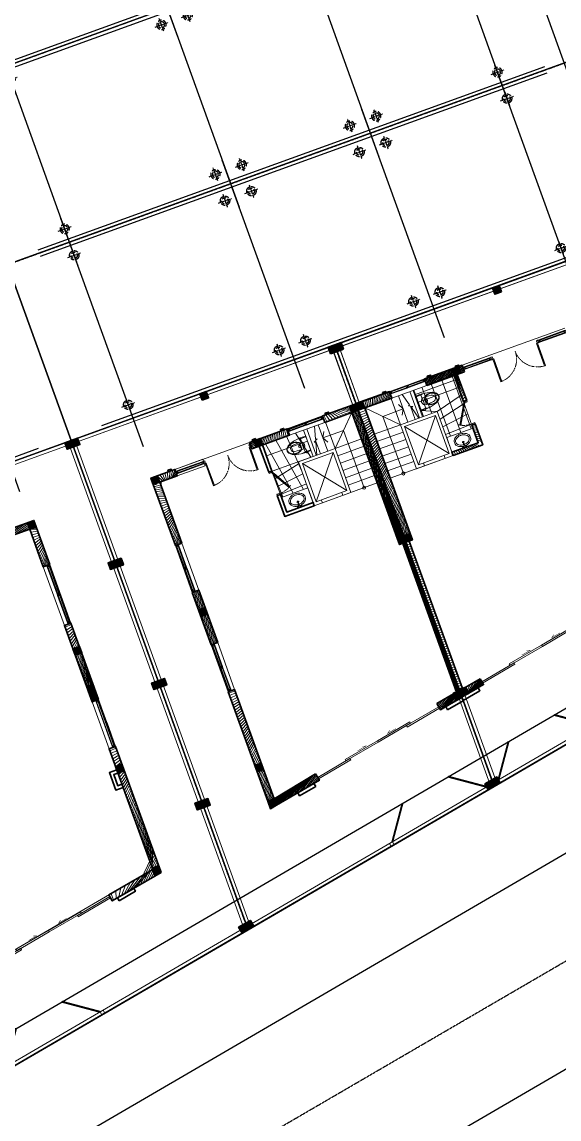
# Model space of a CAD drawing. Header units: millimetres. Extents: x 403824132 to 733479728, y 1974822364 to 2151530530.
# Drawn here: x 568543637 to 568560945, y 2063035136 to 2063070451 of the extents above; entities that cross this region are included whole.
import ezdxf

# ---------------------------------------------------------------- set-up
doc = ezdxf.new("R2010")
doc.units = ezdxf.units.MM
for name, pattern in [('ACAD_ISO10W100', [18.5, 12, -3, 0.5, -3]), ('CENTER', [3, 1.5, -0.5, 0.5, -0.5]), ('CENTER2', [1.125, 0.75, -0.125, 0.125, -0.125]), ('HIDDEN', [0.75, 0.5, -0.25]), ('HIDDEN2', [0.1875, 0.125, -0.0625]), ('Xref Grid (A1)$0$CENTER2', [1.125, 0.75, -0.125, 0.125, -0.125])]:
    doc.linetypes.add(name, pattern=pattern)
for name, color, linetype, lineweight in [('A-COT VACH', 2, 'Continuous', 35), ('A-CUA', 25, 'Continuous', 5), ('A-HATCH', 251, 'Continuous', 5), ('A-KINH', 152, 'Continuous', 13), ('A-KY HIEU', 34, 'Continuous', 20), ('A-NET MANH', 8, 'Continuous', 9), ('A-NET THAY', 125, 'Continuous', 18), ('A-NOI THAT', 44, 'Continuous', 9), ('A-TUONG', 255, 'Continuous', 35), ('boDnv', 54, 'Continuous', 25), ('i_Cua', 252, 'Continuous', 13)]:
    doc.layers.add(name, color=color, linetype=linetype, lineweight=lineweight)
for name, color, linetype in [('CDC.01.AXIS', 160, 'CENTER2'), ('ChiaLo', 128, 'CENTER'), ('datOlienke', 42, 'Continuous'), ('LogDg', 7, 'Continuous'), ('LoLK', 6, 'Continuous'), ('QUYEN', 7, 'Continuous'), ('TimDg', 222, 'Continuous'), ('ViaHeS', 32, 'Continuous'), ('Xref Grid (A1)$0$01.AXIS', 160, 'Xref Grid (A1)$0$CENTER2')]:
    doc.layers.add(name, color=color, linetype=linetype)
doc.styles.add('rms', font='romans.shx', dxfattribs={"width": 0.7, "bigfont": 'vns.shx'})
doc.linetypes.add('ADL', pattern='A,0.125,-0.15,["++",rms,S=0.5,R=0,X=0,Y=-0.2245],-1.35,1.125', length=2.75)
pattern_1 = [(45.000061, (-272.24586, 729.718506), (-0.039774799, 0.039774714), [])]
pattern_2 = [(45.000061, (-261.709484, 750.471243), (-0.039774799, 0.039774714), [])]
pattern_3 = [(45.0000611, (-9276.452184, -2120.597196), (-0.03977479885, 0.03977471403), [])]

# ---------------------------------------------------------------- blocks, each defined once
blk = doc.blocks.new('cot 220')
at = {"layer": 'A-COT VACH'}
h = blk.add_hatch(color=256, dxfattribs=at)
h.dxf.hatch_style = 1
h.paths.add_polyline_path([(110, 110), (-110, 110), (-110, -110), (110, -110)])
blk.add_lwpolyline([(-110, -110), (110, -110), (110, 110), (-110, 110)], close=True, dxfattribs=at)
blk = doc.blocks.new('C I2')
at = {"layer": 'A-NET THAY'}
for points in [[(0, 3049), (0, 0), (9000, 1637), (9000, 18332), (0, 18332), (0, 16332)], [(110, 3049), (110, 132), (8890, 1728), (8890, 18222), (110, 18222), (110, 16332)]]:
    blk.add_lwpolyline(points, dxfattribs=at)
blk.add_lwpolyline([(3768, 685), (3660, 666), (3640, 774), (3749, 793)], close=True, dxfattribs=at)
at = {"layer": 'QUYEN'}
for points in [[(3640, 774, 62.5, 62.5, 0), (2587, 1503, 0, 0, 0.192739), (2410, 550, 0, 0, 1.782882)], [(197, 148, 62.5, 62.5, 0), (926, 1201, 0, 0, -0.192739), (1427, 371, 0, 0, -1.782882)]]:
    blk.add_lwpolyline(points, format="xyseb", dxfattribs=at)
at = {"layer": 'A-COT VACH', "xscale": -1}
for p in [(110, 18222), (4500, 18222), (8890, 18222), (8890, 14122), (8890, 10022), (8890, 5922)]:
    blk.add_blockref('cot 220', p, dxfattribs=at)
at = {"layer": 'A-COT VACH', "xscale": -1, "rotation": 10.30641947380582}
for p in [(8872, 1725), (89, 128)]:
    blk.add_blockref('cot 220', p, dxfattribs=at)
blk = doc.blocks.new('C I4')
at = {"layer": 'A-NET THAY'}
for points in [[(0, 3049), (0, 0), (6081, 1106), (11000, 7000), (11000, 15058), (0, 15058), (0, 13058)], [(110, 3049), (110, 132), (6022, 1207), (10890, 7040), (10890, 14948), (110, 14948), (110, 13058)]]:
    blk.add_lwpolyline(points, dxfattribs=at)
blk.add_lwpolyline([(3768, 685), (3660, 666), (3640, 774), (3749, 793)], close=True, dxfattribs=at)
at = {"layer": 'QUYEN'}
for points in [[(3640, 774, 62.5, 62.5, 0), (2587, 1503, 0, 0, 0.192739), (2410, 550, 0, 0, 1.782882)], [(197, 148, 62.5, 62.5, 0), (926, 1201, 0, 0, -0.192739), (1427, 371, 0, 0, -1.782882)]]:
    blk.add_lwpolyline(points, format="xyseb", dxfattribs=at)
at = {"layer": 'A-COT VACH', "xscale": -1}
for p in [(110, 14948), (5500, 14948), (10890, 14948), (10890, 10948), (10890, 7110)]:
    blk.add_blockref('cot 220', p, dxfattribs=at)
for p, rotation in [((8456, 4124), 320.1532097342908), ((5953, 1194), 10.30641947380582), ((89, 128), 10.30641947380582)]:
    blk.add_blockref('cot 220', p, dxfattribs=dict(at, rotation=rotation))
blk = doc.blocks.new('CUM CONG A10.9.9.1.8')
at = {"layer": 'A-NET THAY'}
for points in [[(29, -2.453), (29, 0), (20, 0), (20, -16.695), (29, -15.058), (29, -12.009)], [(28.89, -2.453), (28.89, -0.11), (20.11, -0.11), (20.11, -16.563), (28.89, -14.967), (28.9, -12.027)]]:
    blk.add_lwpolyline(points, dxfattribs=at)
at = {"layer": 'QUYEN'}
for points in [[(28.764, -14.989, 0.0625, 0.0625, 0), (27.71, -14.26, 0, 0, 0.192739), (27.534, -15.213, 0, 0, 1.782882)], [(25.32, -15.616, 0.0625, 0.0625, 0), (26.05, -14.562, 0, 0, -0.192739), (26.55, -15.392, 0, 0, -1.782882)]]:
    blk.add_lwpolyline(points, format="xyseb", dxfattribs=at)
at = {"layer": 'A-COT VACH', "xscale": 0.001, "yscale": 0.001, "zscale": 0.001}
for p in [(20.11, -0.11), (24.5, -0.11), (28.89, -0.11), (20.11, -4.21), (20.11, -8.31), (20.11, -12.41)]:
    blk.add_blockref('cot 220', p, dxfattribs=at)
at = {"layer": 'A-COT VACH', "xscale": 0.001, "yscale": 0.001, "zscale": 0.001, "rotation": 10.30641946549278}
for p in [(28.872, -14.97), (20.089, -16.567)]:
    blk.add_blockref('cot 220', p, dxfattribs=at)
at = {"layer": 'A-NET THAY', "xscale": 0.001, "yscale": 0.001, "zscale": 0.001}
for name, p in [('C I2', (11, -18.332)), ('C I4', (29, -15.058))]:
    blk.add_blockref(name, p, dxfattribs=at)
blk = doc.blocks.new('MB CONG KHU A')
at = {"layer": 'LoLK', "rotation": 19.88421774950428}
blk.add_blockref('CUM CONG A10.9.9.1.8', (-49.402, 1.343), dxfattribs=at)
blk = doc.blocks.new('A$C758D662A')
at = {"linetype": 'HIDDEN', "ltscale": 500}
for radius in [300, 200]:
    blk.add_circle((0, 0), radius, dxfattribs=at)
at = {"layer": 'CDC.01.AXIS', "ltscale": 200}
for p, q in [((437, 0), (-437, 0)), ((0, 437), (0, -437))]:
    blk.add_line(p, q, dxfattribs=at)
blk = doc.blocks.new('pile Plan')
at = {"xscale": 0.5, "yscale": 0.5, "zscale": 0.5}
for p in [(340, 14779), (5440.000004, 14779), (340, 9630), (5440.000004, 9630), (340, 8730), (5440.000004, 8730), (340, 5040), (5440.000004, 5040), (340, 4140), (5440.000004, 4140), (340, -1), (5440.000004, -1)]:
    blk.add_blockref('A$C758D662A', p, dxfattribs=at)
blk = doc.blocks.new('MBT1 A1')
at = {"layer": 'Xref Grid (A1)$0$01.AXIS', "ltscale": 500}
for p, q in [((0.11, -1.086), (0.11, -18.381)), ((5.89, -1.086), (5.89, -18.381)), ((-0.988, -2.11), (6.803, -2.11)), ((-0.988, -7.62), (6.803, -7.62)), ((-0.988, -12.39), (6.803, -12.39)), ((-1.095, -16.89), (6.696, -16.89))]:
    blk.add_line(p, q, dxfattribs=at)
at = {"xscale": 0.001, "yscale": 0.001, "zscale": 0.001}
blk.add_blockref('pile Plan', (0.11, -16.89), dxfattribs=at)
blk = doc.blocks.new('TMGT')
at = {"layer": 'A-NET MANH'}
for p, q in [((525, 100), (-525, 1400)), ((525, 1400), (-525, 100)), ((-350, 100), (-350, 0)), ((350, 100), (350, 0))]:
    blk.add_line(p, q, dxfattribs=at)
for points in [[(-625, 0), (625, 0), (625, 1500), (-625, 1500)], [(-525, 100), (525, 100), (525, 1400), (-525, 1400)]]:
    blk.add_lwpolyline(points, close=True, dxfattribs=at)
blk = doc.blocks.new('A$C78CE4EF6')
at = {"linetype": 'Continuous'}
for points in [[(40, 215, 0.136399), (60, 141, 0.10697), (119, 79, 0.081394), (196, 43, 0.069468), (290, 30, 0.069468), (384, 43, 0.081394), (461, 79, 0.10697), (520, 141, 0.136399), (540, 215, 0.136399), (520, 289, 0.10697), (461, 351, 0.081394), (384, 387, 0.069468), (290, 400, 0.069468), (196, 387, 0.081394), (119, 351, 0.10697), (60, 289, 0.136399)], [(83, 215, 0.136399), (97, 164, 0.10697), (144, 114, 0.081394), (208, 84, 0.069468), (290, 73, 0.069468), (372, 84, 0.081394), (436, 114, 0.10697), (483, 164, 0.136399), (497, 215, 0.136399), (483, 266, 0.10697), (436, 316, 0.081394), (372, 346, 0.069468), (290, 357, 0.069468), (208, 346, 0.081394), (144, 316, 0.10697), (97, 266, 0.136399)]]:
    blk.add_lwpolyline(points, format="xyb", close=True, dxfattribs=at)
for points in [[(273, 408), (220, 408), (220, 428), (220, 448), (290, 448), (360, 448), (360, 428), (360, 408), (308, 408)], [(323, 438), (258, 438)], [(260, 428), (271, 428)], [(320, 428), (310, 428)], [(255, 282), (290, 282), (326, 282)], [(290, 251), (290, 308)]]:
    blk.add_lwpolyline(points, dxfattribs=at)
blk.add_lwpolyline([(258, 418), (267, 418, -0.385832), (272, 413), (279, 326, 0.270314), (302, 326), (309, 413, -0.385832), (314, 418), (323, 418)], format="xyb", dxfattribs=at)
for centre, radius in [((240, 428), 20), ((340, 428), 20), ((290, 282), 21.6), ((290, 282), 17.2)]:
    blk.add_circle(centre, radius, dxfattribs=at)
blk = doc.blocks.new('xi')
for p, q in [((31751, -119432), (31751, -119586)), ((31977, -119418), (31763, -119418)), ((31900, -119663), (31900, -119691)), ((31902, -119661), (31912, -119661)), ((31914, -119663), (31914, -119691)), ((31977, -119418), (32191, -119418)), ((32040, -119663), (32040, -119691)), ((32052, -119661), (32042, -119661)), ((32054, -119663), (32054, -119691)), ((32202, -119432), (32202, -119586)), ((32234, -119513), (32202, -119517)), ((32215, -119526), (32202, -119526)), ((32215, -119563), (32202, -119563)), ((32234, -119573), (32202, -119569)), ((32215, -119516), (32215, -119571)), ((32256, -119534), (32256, -119553)), ((31855, -119684), (31870, -119914)), ((31858, -119700), (31867, -119700)), ((31879, -119691), (32075, -119691)), ((31914, -119678), (31927, -119678)), ((31929, -119680), (31929, -119691)), ((32025, -119680), (32025, -119691)), ((32040, -119678), (32027, -119678)), ((32098, -119684), (32083, -119914)), ((32096, -119700), (32087, -119700))]:
    blk.add_line(p, q)
blk.add_circle((31977, -119703), 42.5)
for points in [[(31732, -119673), (31727, -119629), (31725, -119585), (31726, -119541)], [(31726, -119541), (31726, -119510), (31728, -119478), (31732, -119447)], [(31732, -119447), (31733, -119431), (31746, -119418), (31763, -119418)], [(31735, -119709), (31735, -119679), (31738, -119650), (31744, -119622)], [(31744, -119622), (31747, -119614), (31752, -119607), (31758, -119601)], [(31751, -119432), (31751, -119424), (31758, -119418), (31766, -119418)], [(31758, -119601), (31754, -119597), (31751, -119592), (31751, -119586)], [(31977, -119611), (31904, -119610), (31831, -119607), (31758, -119601)], [(31900, -119663), (31900, -119662), (31901, -119661), (31902, -119661)], [(31912, -119661), (31913, -119661), (31914, -119662), (31914, -119663)], [(32195, -119601), (32122, -119607), (32050, -119610), (31977, -119611)], [(32040, -119663), (32040, -119662), (32041, -119661), (32042, -119661)], [(32052, -119661), (32053, -119661), (32054, -119662), (32054, -119663)], [(32187, -119418), (32195, -119418), (32202, -119424), (32202, -119432)], [(32191, -119418), (32207, -119418), (32220, -119431), (32221, -119447)], [(32202, -119586), (32202, -119592), (32199, -119597), (32195, -119601)], [(32195, -119601), (32201, -119607), (32206, -119614), (32209, -119622)], [(32209, -119622), (32215, -119650), (32218, -119679), (32218, -119709)], [(32221, -119447), (32224, -119469), (32226, -119492), (32226, -119514)], [(32228, -119573), (32227, -119606), (32225, -119639), (32221, -119673)], [(31790, -119971), (31759, -119874), (31740, -119774), (31732, -119673)], [(31797, -119926), (31789, -119886), (31790, -119845), (31801, -119805)], [(31803, -120001), (31798, -119992), (31793, -119981), (31790, -119971)], [(31899, -120097), (31831, -120035), (31796, -119943), (31805, -119851)], [(31882, -120098), (31839, -120049), (31809, -119990), (31797, -119926)], [(31801, -119805), (31810, -119769), (31827, -119734), (31850, -119704)], [(31868, -120091), (31842, -120065), (31820, -120035), (31803, -120001)], [(31805, -119851), (31807, -119829), (31812, -119808), (31820, -119788)], [(31820, -119788), (31832, -119754), (31849, -119723), (31871, -119695)], [(31850, -119704), (31852, -119701), (31854, -119700), (31858, -119700)], [(31977, -120018), (31919, -120018), (31872, -119972), (31870, -119914)], [(31871, -119695), (31873, -119692), (31875, -119691), (31879, -119691)], [(31927, -119678), (31928, -119678), (31929, -119679), (31929, -119680)], [(32083, -119914), (32082, -119972), (32034, -120018), (31977, -120018)], [(32025, -119680), (32025, -119679), (32026, -119678), (32027, -119678)], [(32148, -119851), (32158, -119943), (32123, -120035), (32054, -120097)], [(32157, -119926), (32144, -119990), (32115, -120049), (32071, -120098)], [(32075, -119691), (32078, -119691), (32081, -119692), (32083, -119695)], [(32083, -119695), (32104, -119723), (32122, -119754), (32134, -119788)], [(32151, -120001), (32134, -120035), (32112, -120065), (32085, -120091)], [(32096, -119700), (32099, -119700), (32102, -119701), (32104, -119704)], [(32104, -119704), (32127, -119734), (32143, -119769), (32152, -119805)], [(32134, -119788), (32141, -119808), (32146, -119829), (32148, -119851)], [(32163, -119971), (32160, -119981), (32156, -119992), (32151, -120001)], [(32152, -119805), (32163, -119845), (32165, -119886), (32157, -119926)], [(32221, -119673), (32214, -119774), (32194, -119874), (32163, -119971)], [(31977, -120138), (31936, -120138), (31896, -120121), (31868, -120091)], [(32054, -120097), (32010, -120138), (31943, -120138), (31899, -120097)], [(32085, -120091), (32057, -120121), (32018, -120138), (31977, -120138)]]:
    blk.add_open_spline(points, degree=3)
for points in [[(31855, -119684), (31847, -119617), (31896, -119556), (31963, -119549), (31968, -119548), (31972, -119548), (31977, -119548)], [(31977, -119548), (32044, -119548), (32099, -119603), (32099, -119670), (32099, -119675), (32099, -119679), (32098, -119684)], [(32234, -119513), (32245, -119512), (32256, -119521), (32256, -119533), (32256, -119534), (32256, -119534), (32256, -119534)], [(32256, -119553), (32256, -119564), (32246, -119574), (32234, -119574), (32234, -119574), (32234, -119574), (32234, -119573)], [(32071, -120098), (32024, -120150), (31944, -120154), (31892, -120107), (31888, -120104), (31885, -120101), (31882, -120098)]]:
    blk.add_open_spline(points, degree=3, knots=[0, 0, 0, 0, 1, 1, 1, 2, 2, 2, 2])
blk = doc.blocks.new('*U116')
blk.add_line((-147, -33), (-811, -416))
for points in [[(-1067, 147), (-1007, 147), (-1007, 40), (-1017, 40), (-1017, 0), (-1067, 0)], [(-50, 0), (-887, -483), (-907, -449), (-70, 35)], [(0, 147), (-60, 147), (-60, 40), (-50, 40), (-50, 0), (0, 0)], [(-137, -50), (-157, -15), (-821, -399), (-801, -433)]]:
    blk.add_lwpolyline(points, close=True)
at = {"linetype": 'HIDDEN'}
blk.add_arc((-50, 0), 967, 180, 215.0495, dxfattribs=at)
blk = doc.blocks.new('cua 4500')
at = {"layer": 'A-CUA'}
for points in [[(0, 0), (1200, 0), (1200, 50), (0, 50)], [(1050, 50), (2250, 50), (2250, 100), (1050, 100)], [(3450, 50), (2250, 50), (2250, 100), (3450, 100)], [(4500, 0), (3300, 0), (3300, 50), (4500, 50)]]:
    blk.add_lwpolyline(points, close=True, dxfattribs=at)
at = {"layer": 'A-CUA', "const_width": 15}
for points in [[(1543, 141), (1843, 141), (1743, 191)], [(2957, 141), (2657, 141), (2757, 191)]]:
    blk.add_lwpolyline(points, dxfattribs=at)
blk = doc.blocks.new('*U106')
at = {"layer": 'A-CUA', "color": 32}
for points in [[(60, -40), (45, -40), (45, -18), (0, -18), (0, -40), (0, -40), (0, -82), (0, -82), (0, -103), (45, -103), (45, -82), (60, -82)], [(30, -82), (60, -82), (60, -40), (30, -40)], [(890, -40), (905, -40), (905, -18), (950, -18), (950, -40), (950, -40), (950, -82), (950, -82), (950, -103), (905, -103), (905, -82), (890, -82)], [(920, -82), (890, -82), (890, -40), (920, -40)]]:
    blk.add_lwpolyline(points, close=True, dxfattribs=at)
at = {"layer": 'A-CUA', "color": 37, "lineweight": -2}
for points in [[(45, -18), (905, -18), (905, -40), (45, -40)], [(45, -82), (905, -82), (905, -103), (45, -103)]]:
    blk.add_lwpolyline(points, close=True, dxfattribs=at)
blk = doc.blocks.new('*U113')
for p, q in [((90, -100), (50, -100)), ((70, -100), (70, -917)), ((2043, -100), (2083, -100)), ((2063, -100), (2063, -917)), ((90, -917), (50, -917)), ((2043, -917), (2083, -917))]:
    blk.add_line(p, q)
for points in [[(0, 113), (60, 113), (60, 40), (50, 40), (50, 0), (0, 0)], [(50, 0), (90, 0), (90, -1017), (50, -1017)], [(2083, 0), (2043, 0), (2043, -1017), (2083, -1017)], [(2133, 113), (2073, 113), (2073, 40), (2083, 40), (2083, 0), (2133, 0)]]:
    blk.add_lwpolyline(points, close=True)
at = {"linetype": 'HIDDEN2'}
for centre, start, end in [((50, 0), 270, 0), ((2083, 0), 180, 270)]:
    blk.add_arc(centre, 1017, start, end, dxfattribs=at)
blk = doc.blocks.new('*U110')
at = {"layer": 'A-CUA', "color": 32}
for points in [[(60, -40), (45, -40), (45, -18), (0, -18), (0, -40), (0, -40), (0, -82), (0, -82), (0, -103), (45, -103), (45, -82), (60, -82)], [(30, -82), (60, -82), (60, -40), (30, -40)], [(992, -82), (962, -82), (962, -40), (992, -40)], [(1022, -82), (1007, -82), (1007, -40), (1022, -40), (1022, -18), (977, -18), (977, -40), (992, -40), (992, -82), (977, -82), (977, -103), (1022, -103)], [(1007, -82), (1037, -82), (1037, -40), (1007, -40)], [(1940, -40), (1955, -40), (1955, -18), (2000, -18), (2000, -40), (2000, -40), (2000, -82), (2000, -82), (2000, -103), (1955, -103), (1955, -82), (1940, -82)], [(1970, -82), (1940, -82), (1940, -40), (1970, -40)]]:
    blk.add_lwpolyline(points, close=True, dxfattribs=at)
at = {"layer": 'A-CUA', "color": 37, "lineweight": -2}
for points in [[(45, -18), (977, -18), (977, -40), (45, -40)], [(45, -82), (977, -82), (977, -103), (45, -103)], [(1955, -18), (1022, -18), (1022, -40), (1955, -40)], [(1955, -82), (1022, -82), (1022, -103), (1955, -103)]]:
    blk.add_lwpolyline(points, close=True, dxfattribs=at)
blk = doc.blocks.new('*U145')
at = {"layer": 'A-CUA', "color": 32}
for points in [[(60, -40), (45, -40), (45, -18), (0, -18), (0, -40), (0, -40), (0, -82), (0, -82), (0, -103), (45, -103), (45, -82), (60, -82)], [(30, -82), (60, -82), (60, -40), (30, -40)], [(1540, -40), (1555, -40), (1555, -18), (1600, -18), (1600, -40), (1600, -40), (1600, -82), (1600, -82), (1600, -103), (1555, -103), (1555, -82), (1540, -82)], [(1570, -82), (1540, -82), (1540, -40), (1570, -40)]]:
    blk.add_lwpolyline(points, close=True, dxfattribs=at)
at = {"layer": 'A-CUA', "color": 37, "lineweight": -2}
for points in [[(45, -18), (1555, -18), (1555, -40), (45, -40)], [(45, -82), (1555, -82), (1555, -103), (45, -103)]]:
    blk.add_lwpolyline(points, close=True, dxfattribs=at)
blk = doc.blocks.new('*U109')
at = {"layer": 'A-CUA', "color": 32}
for points in [[(60, -40), (45, -40), (45, -18), (0, -18), (0, -40), (0, -40), (0, -82), (0, -82), (0, -103), (45, -103), (45, -82), (60, -82)], [(30, -82), (60, -82), (60, -40), (30, -40)], [(793, -82), (763, -82), (763, -40), (793, -40)], [(822, -82), (807, -82), (807, -40), (822, -40), (822, -18), (777, -18), (777, -40), (793, -40), (793, -82), (777, -82), (777, -103), (822, -103)], [(807, -82), (837, -82), (837, -40), (807, -40)], [(1540, -40), (1555, -40), (1555, -18), (1600, -18), (1600, -40), (1600, -40), (1600, -82), (1600, -82), (1600, -103), (1555, -103), (1555, -82), (1540, -82)], [(1570, -82), (1540, -82), (1540, -40), (1570, -40)]]:
    blk.add_lwpolyline(points, close=True, dxfattribs=at)
at = {"layer": 'A-CUA', "color": 37, "lineweight": -2}
for points in [[(45, -18), (777, -18), (777, -40), (45, -40)], [(45, -82), (777, -82), (777, -103), (45, -103)], [(1555, -18), (822, -18), (822, -40), (1555, -40)], [(1555, -82), (822, -82), (822, -103), (1555, -103)]]:
    blk.add_lwpolyline(points, close=True, dxfattribs=at)
blk = doc.blocks.new('*U141')
at = {"layer": 'A-CUA', "color": 32}
for points in [[(60, -40), (45, -40), (45, -18), (0, -18), (0, -40), (0, -40), (0, -82), (0, -82), (0, -103), (45, -103), (45, -82), (60, -82)], [(30, -82), (60, -82), (60, -40), (30, -40)], [(593, -82), (563, -82), (563, -40), (593, -40)], [(623, -82), (607, -82), (607, -40), (623, -40), (623, -18), (577, -18), (577, -40), (593, -40), (593, -82), (577, -82), (577, -103), (623, -103)], [(607, -82), (637, -82), (637, -40), (607, -40)], [(1140, -40), (1155, -40), (1155, -18), (1200, -18), (1200, -40), (1200, -40), (1200, -82), (1200, -82), (1200, -103), (1155, -103), (1155, -82), (1140, -82)], [(1170, -82), (1140, -82), (1140, -40), (1170, -40)]]:
    blk.add_lwpolyline(points, close=True, dxfattribs=at)
at = {"layer": 'A-CUA', "color": 37, "lineweight": -2}
for points in [[(45, -18), (577, -18), (577, -40), (45, -40)], [(45, -82), (577, -82), (577, -103), (45, -103)], [(1155, -18), (623, -18), (623, -40), (1155, -40)], [(1155, -82), (623, -82), (623, -103), (1155, -103)]]:
    blk.add_lwpolyline(points, close=True, dxfattribs=at)
blk = doc.blocks.new('*U146')
at = {"layer": 'A-CUA', "color": 32}
for points in [[(60, -40), (45, -40), (45, -18), (0, -18), (0, -40), (0, -40), (0, -82), (0, -82), (0, -103), (45, -103), (45, -82), (60, -82)], [(30, -82), (60, -82), (60, -40), (30, -40)], [(592, -82), (562, -82), (562, -40), (592, -40)], [(622, -82), (607, -82), (607, -40), (622, -40), (622, -18), (577, -18), (577, -40), (592, -40), (592, -82), (577, -82), (577, -103), (622, -103)], [(607, -82), (637, -82), (637, -40), (607, -40)], [(1140, -40), (1155, -40), (1155, -18), (1200, -18), (1200, -40), (1200, -40), (1200, -82), (1200, -82), (1200, -103), (1155, -103), (1155, -82), (1140, -82)], [(1170, -82), (1140, -82), (1140, -40), (1170, -40)]]:
    blk.add_lwpolyline(points, close=True, dxfattribs=at)
at = {"layer": 'A-CUA', "color": 37, "lineweight": -2}
for points in [[(45, -18), (577, -18), (577, -40), (45, -40)], [(45, -82), (577, -82), (577, -103), (45, -103)], [(1155, -18), (622, -18), (622, -40), (1155, -40)], [(1155, -82), (622, -82), (622, -103), (1155, -103)]]:
    blk.add_lwpolyline(points, close=True, dxfattribs=at)
blk = doc.blocks.new('cum t1 dh i')
at = {"layer": 'A-HATCH'}
h = blk.add_hatch(dxfattribs=at)
h.set_pattern_fill('ANSI31', color=256, scale=0.45, angle=0.0001)
h.set_pattern_definition(pattern_3)
h.paths.add_polyline_path([(17.185, -2.007), (18, -2.007), (18, -3.507), (17.78, -3.507), (17.78, -2.227), (17.185, -2.227)])
h = blk.add_hatch(dxfattribs=at)
h.set_pattern_fill('ANSI31', color=256, scale=0.45, angle=0.0001)
h.set_pattern_definition(pattern_1)
edge = h.paths.add_edge_path()
edge.add_line((22.22, -4.307), (22.22, -2.227))
edge.add_line((22.22, -2.227), (22.815, -2.227))
edge.add_line((22.815, -2.227), (22.815, -2.007))
edge.add_line((22.815, -2.007), (22, -2.007))
edge.add_line((22, -2.007), (22, -4.307))
edge.add_line((22, -4.307), (22.22, -4.307))
h = blk.add_hatch(dxfattribs=at)
h.set_pattern_fill('ANSI31', color=256, scale=0.45, angle=0.0001)
h.set_pattern_definition(pattern_1)
h.paths.add_polyline_path([(25.365, -2.007), (26.655, -2.007), (26.655, -2.227), (25.365, -2.227)])
h = blk.add_hatch(dxfattribs=at)
h.set_pattern_fill('ANSI31', color=256, scale=0.45, angle=0.0001)
h.set_pattern_definition(pattern_1)
h.paths.add_polyline_path([(27.855, -2.007), (28.78, -2.007), (28.78, -2.227), (27.855, -2.227)])
h = blk.add_hatch(dxfattribs=at)
h.set_pattern_fill('ANSI31', color=256, scale=0.45, angle=0.0001)
h.set_pattern_definition(pattern_2)
h.paths.add_polyline_path([(29.22, -2.007), (30.145, -2.007), (30.145, -2.227), (29.22, -2.227)])
h = blk.add_hatch(dxfattribs=at)
h.set_pattern_fill('ANSI31', color=256, scale=0.45, angle=0.0001)
h.set_pattern_definition(pattern_2)
h.paths.add_polyline_path([(32.63, -2.227), (31.345, -2.227), (31.345, -2.007), (32.63, -2.007)])
at = {"layer": 'A-HATCH', "ltscale": 100, "transparency": 33554687}
h = blk.add_hatch(dxfattribs=at)
h.set_pattern_fill('_USER', color=256, scale=0.3, angle=0.0001, double=1, pattern_type=0)
h.set_pattern_definition([(6.1e-05, (-5224.63137, -202.76835), (-3.2e-07, 0.3), []), (90.000061, (-5224.63137, -202.76835), (-0.3, -3.2e-07), [])])
h.paths.add_polyline_path([(26.63, -4.017), (25.73, -4.017), (25.73, -3.117), (25.73, -2.227), (26.655, -2.227), (27.13, -2.227), (27.13, -3.127), (26.63, -3.127)])
at = {"layer": 'A-HATCH'}
h = blk.add_hatch(dxfattribs=at)
h.set_pattern_fill('ANSI31', color=256, scale=0.45, angle=0.0001)
h.set_pattern_definition(pattern_1)
h.paths.add_polyline_path([(28.78, -2.227), (29, -2.227), (29, -6.507), (28.78, -6.507)])
h = blk.add_hatch(dxfattribs=at)
h.set_pattern_fill('ANSI31', color=256, scale=0.45, angle=0.0001)
h.set_pattern_definition(pattern_2)
h.paths.add_polyline_path([(29, -2.227), (29.22, -2.227), (29.22, -6.507), (29, -6.507)])
at = {"layer": 'A-HATCH', "ltscale": 100, "transparency": 33554687}
h = blk.add_hatch(dxfattribs=at)
h.set_pattern_fill('_USER', color=256, scale=0.3, angle=0.0001, double=1, pattern_type=0)
h.set_pattern_definition([(6.1e-05, (-5262.1497, -202.7684), (-3.2e-07, 0.3), []), (90.000061, (-5262.1497, -202.7684), (-0.3, -3.2e-07), [])])
h.paths.add_polyline_path([(31.37, -4.017), (32.27, -4.017), (32.27, -3.117), (32.27, -2.227), (31.345, -2.227), (30.87, -2.227), (30.87, -3.127), (31.37, -3.127)])
at = {"layer": 'A-HATCH'}
h = blk.add_hatch(dxfattribs=at)
h.set_pattern_fill('ANSI31', color=256, scale=0.45, angle=0.0001)
h.set_pattern_definition(pattern_2)
h.paths.add_polyline_path([(32.27, -3.117), (32.27, -2.227), (32.38, -2.227), (32.38, -3.117)])
h = blk.add_hatch(dxfattribs=at)
h.set_pattern_fill('ANSI31', color=256, scale=0.45, angle=0.0001)
h.set_pattern_definition(pattern_2)
h.paths.add_polyline_path([(32.38, -3.917), (32.38, -4.627), (31.37, -4.627), (31.37, -4.517), (32.27, -4.517), (32.27, -3.917)])
h = blk.add_hatch(dxfattribs=at)
h.set_pattern_fill('ANSI31', color=256, scale=0.45, angle=0.0001)
h.set_pattern_definition(pattern_3)
h.paths.add_polyline_path([(18, -8.117), (17.78, -8.117), (17.78, -5.507), (18, -5.507)])
h = blk.add_hatch(dxfattribs=at)
h.set_pattern_fill('ANSI31', color=256, scale=0.45, angle=0.0001)
h.set_pattern_definition(pattern_1)
h.paths.add_polyline_path([(22, -7.697), (22.22, -7.697), (22.22, -5.907), (22, -5.907)])
h = blk.add_hatch(dxfattribs=at)
h.set_pattern_fill('ANSI31', color=256, scale=0.45, angle=0.0001)
h.set_pattern_definition(pattern_1)
h.paths.add_polyline_path([(28.89, -6.727), (29, -6.727), (28.998, -11.801), (28.888, -11.801)])
h = blk.add_hatch(dxfattribs=at)
h.set_pattern_fill('ANSI31', color=256, scale=0.45, angle=0.0001)
h.set_pattern_definition(pattern_2)
h.paths.add_polyline_path([(29.11, -6.727), (29, -6.727), (29, -11.756), (29.11, -11.756)])
h = blk.add_hatch(dxfattribs=at)
h.set_pattern_fill('ANSI31', color=256, scale=0.45, angle=0.0001)
h.set_pattern_definition(pattern_1)
h.paths.add_polyline_path([(22.22, -9.297), (22, -9.297), (22, -13.029), (22.22, -13.029)])
h = blk.add_hatch(dxfattribs=at)
h.set_pattern_fill('ANSI31', color=256, scale=0.45, angle=0.0001)
h.set_pattern_definition(pattern_3)
h.paths.add_polyline_path([(16.175, -14.124), (17.78, -13.833), (17.78, -9.717), (18, -9.717), (18, -14.016), (16.214, -14.341)])
h = blk.add_hatch(dxfattribs=at)
h.set_pattern_fill('ANSI31', color=256, scale=0.45, angle=0.0001)
h.set_pattern_definition([(45.000061, (-272.24729, 729.73194), (-0.039774799, 0.039774714), [])])
h.paths.add_polyline_path([(28.172, -11.931), (28.213, -12.157), (28.998, -12.019), (28.998, -11.911), (28.998, -11.801), (28.778, -11.801), (28.778, -11.819)])
h = blk.add_hatch(dxfattribs=at)
h.set_pattern_fill('ANSI31', color=256, scale=0.45, angle=0.0001)
h.set_pattern_definition(pattern_2)
h.paths.add_polyline_path([(29.748, -11.656), (29.2, -11.756), (29, -11.756), (29, -12.016), (29.787, -11.873)])
h = blk.add_hatch(dxfattribs=at)
h.set_pattern_fill('ANSI31', color=256, scale=0.45, angle=0.0001)
h.set_pattern_definition([(45.000061, (-272.24488, 729.736884), (-0.039774799, 0.039774714), [])])
h.paths.add_polyline_path([(23.744, -12.732), (23.786, -12.964), (22.22, -13.249), (22, -13.289), (22, -13.029), (22.22, -13.029)])
blk.add_line((11.6, -14.956), (16.644, -14.039), dxfattribs=at)
blk.add_lwpolyline([(29, -12.016), (29, -11.756), (29.2, -11.756)], dxfattribs=at)
at = {"layer": 'A-KINH'}
for points in [[(22, -4.307), (22.22, -4.307), (22.22, -5.907), (22, -5.907)], [(22, -7.697), (22.22, -7.697), (22.22, -9.297), (22, -9.297)]]:
    blk.add_lwpolyline(points, close=True, dxfattribs=at)
at = {"layer": 'A-KY HIEU'}
for points in [[(27.501, -2.227), (27.393, -2.628), (27.441, -2.641), (27.319, -2.712), (27.367, -2.725), (27.259, -3.127)], [(30.499, -2.227), (30.607, -2.628), (30.559, -2.641), (30.681, -2.712), (30.633, -2.725), (30.741, -3.127)], [(27.73, -2.495), (27.63, -2.677), (27.73, -2.859)], [(27.63, -2.677), (28.33, -2.677), (28.33, -4.627)], [(30.37, -2.677), (29.67, -2.677), (29.67, -4.627)], [(30.27, -2.495), (30.37, -2.677), (30.27, -2.859)]]:
    blk.add_lwpolyline(points, dxfattribs=at)
for centre in [(28.33, -4.627), (29.67, -4.627)]:
    blk.add_circle(centre, 0.05, dxfattribs=at)
at = {"layer": 'A-NET THAY'}
for p, q in [((22.815, -2.007), (25.365, -2.007)), ((32.63, -2.007), (36.13, -2.007)), ((27.13, -3.127), (27.13, -2.227)), ((27.24, -3.127), (27.24, -2.227)), ((27.63, -3.127), (27.63, -2.227)), ((27.88, -3.127), (27.88, -2.227)), ((27.88, -3.127), (28.78, -2.227)), ((30.12, -3.127), (29.22, -2.227)), ((30.12, -3.127), (30.12, -2.227)), ((30.37, -3.127), (30.37, -2.227)), ((30.76, -3.127), (30.76, -2.227)), ((30.87, -3.127), (30.87, -2.227)), ((27.38, -3.127), (27.38, -2.677)), ((30.62, -3.127), (30.62, -2.677)), ((25.73, -3.917), (25.73, -3.117)), ((26.63, -3.127), (27.88, -3.127)), ((26.63, -4.627), (26.63, -3.127)), ((27.88, -3.127), (27.88, -4.627)), ((27.88, -3.127), (28.78, -3.127)), ((30.12, -3.127), (29.22, -3.127)), ((31.37, -3.127), (30.12, -3.127)), ((30.12, -3.127), (30.12, -4.627)), ((31.37, -4.627), (31.37, -3.127)), ((32.27, -3.917), (32.27, -3.117)), ((27.88, -3.377), (28.78, -3.377)), ((30.12, -3.377), (29.22, -3.377)), ((27.88, -3.627), (28.78, -3.627)), ((30.12, -3.627), (29.22, -3.627)), ((27.88, -3.877), (28.78, -3.877)), ((27.88, -4.127), (28.78, -4.127)), ((30.12, -3.877), (29.22, -3.877)), ((30.12, -4.127), (29.22, -4.127)), ((27.88, -4.377), (28.78, -4.377)), ((30.12, -4.377), (29.22, -4.377)), ((26.63, -4.627), (28.78, -4.627)), ((31.37, -4.627), (29.22, -4.627)), ((18, -9.717), (18, -8.917))]:
    blk.add_line(p, q, dxfattribs=at)
for points in [[(29, -2.453), (29, 0), (20, 0), (20, -16.695), (29, -15.058), (29, -12.009)], [(28.89, -2.453), (28.89, -0.11), (20.11, -0.11), (20.11, -16.563), (28.89, -14.967), (28.9, -12.027)]]:
    blk.add_lwpolyline(points, dxfattribs=at)
for points in [[(23.765, -2.007), (22.815, -2.007), (22.815, -2.227), (23.765, -2.227)], [(27.855, -2.227), (26.655, -2.227), (26.655, -2.007), (27.855, -2.007)], [(30.145, -2.227), (31.345, -2.227), (31.345, -2.007), (30.145, -2.007)], [(18, -5.507), (17.78, -5.507), (17.78, -3.507), (18, -3.507)], [(22, -5.907), (22.22, -5.907), (22.22, -4.307), (22, -4.307)], [(18, -9.717), (17.78, -9.717), (17.78, -8.117), (18, -8.117)], [(25.232, -15.744), (25.34, -15.724), (25.32, -15.616), (25.212, -15.635)]]:
    blk.add_lwpolyline(points, close=True, dxfattribs=at)
at = {"layer": 'A-NOI THAT'}
for points in [[(26.63, -4.517), (26.63, -4.017), (25.73, -4.017), (25.73, -4.517)], [(31.37, -4.517), (31.37, -4.017), (32.27, -4.017), (32.27, -4.517)]]:
    blk.add_lwpolyline(points, close=True, dxfattribs=at)
at = {"layer": 'A-TUONG'}
for p, q in [((26.655, -2.227), (26.655, -2.007)), ((27.855, -2.227), (27.855, -2.007)), ((30.145, -2.227), (30.145, -2.007)), ((29.748, -11.656), (29.787, -11.873)), ((29.787, -11.873), (29.748, -11.656)), ((29.776, -11.814), (29.768, -11.765))]:
    blk.add_line(p, q, dxfattribs=at)
for points in [[(17.185, -2.007), (18, -2.007), (18, -3.507), (17.78, -3.507), (17.78, -2.227), (17.185, -2.227)], [(22.705, -2.007), (22.705, -1.957), (22.595, -1.957), (22.595, -2.007)], [(25.365, -2.007), (26.655, -2.007), (26.655, -2.227), (25.365, -2.227)], [(25.475, -2.007), (25.475, -1.957), (25.585, -1.957), (25.585, -2.007)], [(26.545, -2.007), (26.545, -1.957), (26.435, -1.957), (26.435, -2.007)], [(27.855, -2.007), (28.78, -2.007), (28.78, -2.227), (27.855, -2.227)], [(27.965, -2.007), (27.965, -1.957), (28.075, -1.957), (28.075, -2.007)], [(29.22, -2.007), (30.145, -2.007), (30.145, -2.227), (29.22, -2.227)], [(30.035, -2.006), (30.035, -1.956), (29.925, -1.956), (29.925, -2.006)], [(32.63, -2.227), (31.345, -2.227), (31.345, -2.007), (32.63, -2.007)], [(31.455, -2.006), (31.455, -1.956), (31.565, -1.956), (31.565, -2.006)], [(32.52, -2.007), (32.52, -1.957), (32.41, -1.957), (32.41, -2.007)], [(25.73, -3.117), (25.73, -2.227), (25.62, -2.227), (25.62, -3.117)], [(28.78, -2.227), (29, -2.227), (29, -6.507), (28.78, -6.507)], [(29, -2.227), (29.22, -2.227), (29.22, -6.507), (29, -6.507)], [(32.27, -3.117), (32.27, -2.227), (32.38, -2.227), (32.38, -3.117)], [(25.73, -3.917), (25.73, -4.517), (26.63, -4.517), (26.63, -4.627), (25.62, -4.627), (25.62, -3.917)], [(32.38, -3.917), (32.38, -4.627), (31.37, -4.627), (31.37, -4.517), (32.27, -4.517), (32.27, -3.917)], [(28.89, -6.727), (29, -6.727), (28.998, -11.801), (28.888, -11.801)], [(29.11, -6.727), (29, -6.727), (29, -11.756), (29.11, -11.756)], [(22.22, -9.297), (22, -9.297), (22, -13.029), (22.22, -13.029)], [(28.172, -11.931), (28.213, -12.157), (28.998, -12.019), (28.998, -11.911), (28.998, -11.801), (28.778, -11.801), (28.778, -11.819)], [(29.748, -11.656), (29.2, -11.756), (29, -11.756), (29, -12.016), (29.787, -11.873)], [(29, -12.128), (29, -12.016), (29.59, -11.909), (29.61, -12.017)], [(28.427, -12.235), (28.407, -12.124), (28.997, -12.02), (28.998, -12.134)], [(23.744, -12.732), (23.786, -12.964), (22.22, -13.249), (22, -13.289), (22, -13.029), (22.22, -13.029)], [(23.609, -13.108), (23.589, -13), (22.998, -13.107), (23.018, -13.216)], [(16.431, -14.413), (16.411, -14.305), (17.002, -14.198), (17.021, -14.306)]]:
    blk.add_lwpolyline(points, close=True, dxfattribs=at)
for points in [[(22.22, -4.307), (22.22, -2.227), (22.815, -2.227), (22.815, -2.007), (22, -2.007), (22, -4.307), (22.22, -4.307)], [(25.365, -2.007), (25.365, -2.227)], [(28.78, -2.227), (27.855, -2.227)], [(18, -8.117), (17.78, -8.117), (17.78, -5.507), (18, -5.507), (18, -8.117)], [(22, -7.697), (22.22, -7.697), (22.22, -5.907), (22, -5.907), (22, -7.697)], [(16.175, -14.124), (17.78, -13.833), (17.78, -9.717), (18, -9.717), (18, -14.016), (16.214, -14.341), (16.175, -14.124)], [(17.78, -10.437), (17.53, -10.437), (17.53, -11.037), (17.78, -11.037)], [(17.78, -10.547), (17.64, -10.547), (17.64, -10.927), (17.78, -10.927)], [(29.787, -11.873), (29, -12.016)], [(29.22, -11.752), (29.22, -11.752)]]:
    blk.add_lwpolyline(points, dxfattribs=at)
at = {"layer": 'A-TUONG', "elevation": 0}
for points in [[(30.145, -2), (29, -2), (29, -12.009)], [(22, -9.297), (22.22, -9.297)]]:
    blk.add_lwpolyline(points, dxfattribs=at)
at = {"layer": 'QUYEN'}
for points in [[(28.764, -14.989, 0.0625, 0.0625, 0), (27.71, -14.26, 0, 0, 0.192739), (27.534, -15.213, 0, 0, 1.782882)], [(25.32, -15.616, 0.0625, 0.0625, 0), (26.05, -14.562, 0, 0, -0.192739), (26.55, -15.392, 0, 0, -1.782882)]]:
    blk.add_lwpolyline(points, format="xyseb", dxfattribs=at)
at = {"layer": 'A-COT VACH', "xscale": 0.001, "yscale": 0.001, "zscale": 0.001}
for p in [(24.5, -0.11), (28.89, -0.11), (20.11, -0.11), (20.11, -4.21), (20.11, -8.31), (20.11, -12.41)]:
    blk.add_blockref('cot 220', p, dxfattribs=at)
at = {"layer": 'A-COT VACH'}
for p, xscale, yscale, zscale, rotation in [((17.89, -2.117), 0.001, 0.001, 0.001, 6.109128234503596e-05), ((22.11, -2.117), -0.001, 0.001, 0.001, 6.109128234503596e-05), ((25.62, -2.117), -0.001, 0.001, 0.001, 6.109128234503596e-05), ((28.89, -2.117), -0.001, 0.001, 0.001, 6.109128234503596e-05), ((29.11, -2.117), 0.001, 0.001, 0.001, 6.109128234503596e-05), ((32.38, -2.117), 0.001, 0.001, 0.001, 6.109128234503596e-05), ((17.89, -6.417), 0.001, 0.001, 0.001, 6.109128234503596e-05), ((22.11, -6.617), 0.001, 0.001, 0.001, 6.109128234503596e-05), ((28.89, -6.617), -0.001, 0.001, 0.001, 6.109128234503596e-05), ((29.11, -6.617), 0.001, 0.001, 0.001, 6.109128234503596e-05), ((17.89, -10.437), 0.001, 0.001, 0.001, 6.109128234503596e-05), ((22.11, -11.924), 0.001, 0.001, 0.001, 6.109128234503596e-05), ((28.888, -11.911), -0.001, 0.001, 0.001, 6.109128234503596e-05), ((29.11, -11.866), 0.001, 0.001, 0.001, 6.109128234503596e-05), ((22.11, -13.139), -0.001, 0.001, 0.001, 6.109128234503596e-05), ((17.89, -13.906), 0.001, 0.001, 0.001, 6.109128234503596e-05), ((28.872, -14.97), 0.0009999999999999998, 0.0009999999999999998, 0.0009999999999999998, 10.30641946549275), ((20.089, -16.567), 0.0009999999999999998, 0.0009999999999999998, 0.0009999999999999998, 10.30641946549275)]:
    blk.add_blockref('cot 220', p, dxfattribs=dict(at, xscale=xscale, yscale=yscale, zscale=zscale, rotation=rotation))
at = {"layer": 'A-CUA', "yscale": 0.001, "zscale": 0.001}
for name, p, xscale, rotation in [('*U106', (22.815, -2.056), 0.001, 6.109128234503596e-05), ('*U146', (26.655, -2.007), 0.001, 6.109128234503596e-05), ('*U141', (31.345, -2.109), 0.001, 180.0000610912823), ('*U106', (32.63, -2.056), 0.001, 6.109128234503596e-05), ('*U106', (36.13, -2.056), -0.001, 6.109128234503596e-05), ('*U110', (18, -5.507), -0.001, 270.0000610912823), ('*U109', (22, -5.907), 0.001, 90.00006109128235), ('*U109', (22, -9.297), 0.001, 90.00006109128235), ('*U145', (18, -9.717), -0.001, 270.0000610912823)]:
    blk.add_blockref(name, p, dxfattribs=dict(at, xscale=xscale, rotation=rotation))
at = {"layer": 'A-CUA', "extrusion": (0, 0, -1)}
for name, p, xscale, yscale, zscale, rotation in [('*U113', (-25.365, -2.159), 0.0007500000000000003, 0.0007500000000000003, -0.0007500000000000002, 359.9999389087176), ('*U113', (-35.18, -2.159), 0.0007500000000000003, 0.0007500000000000003, -0.0007500000000000002, 359.9999389087176), ('*U116', (-25.73, -3.117), -0.0007500000000000003, 0.0007500000000000003, -0.0007500000000000003, 269.9999389087176), ('*U116', (-32.27, -3.117), 0.0007500000000000006, 0.0007500000000000006, -0.0007500000000000002, 89.99993890871768)]:
    blk.add_blockref(name, p, dxfattribs=dict(at, xscale=xscale, yscale=yscale, zscale=zscale, rotation=rotation))
at = {"layer": 'A-NET THAY', "xscale": 0.001, "yscale": 0.001, "zscale": 0.001}
for name, p in [('C I4', (29, -15.058)), ('C I2', (11, -18.332))]:
    blk.add_blockref(name, p, dxfattribs=at)
at = {"layer": 'A-NOI THAT'}
for name, p, xscale, yscale, zscale, rotation in [('xi', (146.548, 29.3), 0.001, 0.001, 0.001, 270.0000610912823), ('xi', (-88.548, 29.3), -0.001, 0.001, 0.001, 90.00006109128235), ('A$C78CE4EF6', (25.86, -4.024), -0.0011, 0.0011, 0.0011, 180.0000610912823), ('A$C78CE4EF6', (32.14, -4.024), 0.0011, 0.0011, 0.0011, 180.0000610912823)]:
    blk.add_blockref(name, p, dxfattribs=dict(at, xscale=xscale, yscale=yscale, zscale=zscale, rotation=rotation))
at = {"layer": 'A-TUONG', "yscale": 0.001, "zscale": 0.001, "rotation": 6.109128234503596e-05}
for p, xscale in [((27.255, -4.627), -0.001), ((30.745, -4.627), 0.001)]:
    blk.add_blockref('TMGT', p, dxfattribs=dict(at, xscale=xscale))
at = {"layer": 'i_Cua', "xscale": 0.001, "yscale": 0.001, "zscale": 0.001}
for p, rotation in [((29.776, -11.814), 10.30648055879388), ((23.776, -12.908), 10.30648055879388), ((11.767, -15.038), 10.30648056515166)]:
    blk.add_blockref('cua 4500', p, dxfattribs=dict(at, rotation=rotation))
blk = doc.blocks.new('NEN I02')
at = {"layer": 'datOlienke'}
blk.add_lwpolyline([(4.105, 4.919), (0, 0), (-122.664, 0), (-127.984, 4.99), (-129.908, 35.01), (-125.228, 40), (-7.274, 40), (-1.379, 35.081)], close=True, dxfattribs=at)
at = {"layer": 'LoLK'}
for points in [[(-27.332, 40), (-33.332, 40), (-33.332, 20), (-27.332, 20)], [(-21.332, 40), (-27.332, 40), (-27.332, 20), (-21.332, 20)], [(-15.332, 40), (-21.332, 40), (-21.332, 20), (-15.332, 20)], [(-7.274, 40), (-15.332, 40), (-15.332, 29), (-0.274, 29), (-1.379, 35.081)], [(-15.332, 29), (-15.332, 20), (1.363, 20), (-0.274, 29)], [(-21.332, 20), (-21.332, 0), (-15.332, 0), (-15.332, 20)], [(-15.332, 20), (-15.332, 11), (3, 11), (1.363, 20)]]:
    blk.add_lwpolyline(points, close=True, dxfattribs=at)

msp = doc.modelspace()

# ---------------------------------------------------------------- linework, layer by layer
at = {"layer": 'boDnv', "color": 10, "linetype": 'ADL', "ltscale": 0.25, "elevation": 0}
msp.add_lwpolyline([(568537530, 2063034599), (568532370, 2063036473), (568490804, 2063151396), (568493383, 2063157389), (568520289, 2063169117), (568525796, 2063166748), (568565778, 2063056205), (568563396, 2063049648)], close=True, dxfattribs=at)
at = {"layer": 'ChiaLo', "ltscale": 5, "elevation": 0}
for points in [[(568550922, 2063041230), (568506452, 2063164181)], [(568522259, 2063061479), (568560000, 2063075130)], [(568524306, 2063055818), (568562048, 2063069468)], [(568526354, 2063050157), (568564095, 2063063807)], [(568558855, 2063045845), (568553716, 2063060053)]]:
    msp.add_lwpolyline(points, dxfattribs=at)
at = {"layer": 'datOlienke', "elevation": 0}
msp.add_lwpolyline([(568537629, 2063033496), (568531586, 2063035691), (568489725, 2063151428), (568492618, 2063158150), (568520287, 2063170211), (568526592, 2063167498), (568566845, 2063056204), (568564215, 2063048964)], close=True, dxfattribs=at)
at = {"layer": 'LogDg', "elevation": 0}
for points in [[(568518780, 2063172840), (568488364, 2063159587, 0.395629), (568484022, 2063149498), (568525773, 2063034064, 0.467936), (568537358, 2063029856), (568566446, 2063046779, 0.362457), (568569958, 2063056447), (568529535, 2063168211, 0.433046)], [(568631039, 2063032697), (568617548, 2063059672, 0.432836), (568606332, 2063063020), (568536915, 2063022633, 0.362457), (568533404, 2063012965), (568543809, 2062984195, 0.467936), (568555394, 2062979987), (568627897, 2063022169, 0.395833)]]:
    msp.add_lwpolyline(points, format="xyb", close=True, dxfattribs=at)
at = {"layer": 'LoLK', "elevation": 0}
for points in [[(568560000, 2063075130), (568557953, 2063080791), (568539082, 2063073966), (568541129, 2063068304)], [(568562048, 2063069468), (568560000, 2063075130), (568541129, 2063068304), (568543177, 2063062643)], [(568564095, 2063063807), (568562048, 2063069468), (568543177, 2063062643), (568545225, 2063056982)], [(568566845, 2063056204), (568564095, 2063063807), (568553716, 2063060053), (568558855, 2063045845), (568564215, 2063048964)], [(568543177, 2063062643), (568524306, 2063055818), (568526354, 2063050157), (568545225, 2063056982)], [(568553716, 2063060053), (568545225, 2063056982), (568550922, 2063041230), (568558855, 2063045845)], [(568545225, 2063056982), (568536733, 2063053911), (568542989, 2063036614), (568550922, 2063041230)]]:
    msp.add_lwpolyline(points, close=True, dxfattribs=at)
at = {"layer": 'TimDg', "linetype": 'ACAD_ISO10W100', "ltscale": 0.75, "elevation": 0}
msp.add_lwpolyline([(568168528, 2062897313), (568512994, 2063012915, 0.050829), (568518554, 2063015433), (568751846, 2063151162)], format="xyb", dxfattribs=at)
at = {"layer": 'ViaHeS', "elevation": 0}
msp.add_lwpolyline([(568537629, 2063033496), (568531586, 2063035691), (568489725, 2063151428), (568492618, 2063158150), (568520287, 2063170211), (568526592, 2063167498), (568566845, 2063056204), (568564215, 2063048964)], close=True, dxfattribs=at)

# ---------------------------------------------------------------- block references
at = {"layer": 'LoLK', "yscale": 1003.354102868896, "zscale": 1003.354102868896}
for p, xscale, rotation in [((568541129, 2063068304, 0), 1003.354102868896, 109.8842788556047), ((568541129, 2063068304, 0), -1003.354102868896, 109.8842788556047), ((568545225, 2063056982, 0), 1003.354102868896, 109.8842788556047), ((568545225, 2063056982, 0), -1003.354102868896, 289.8842788556047)]:
    msp.add_blockref('MBT1 A1', p, dxfattribs=dict(at, xscale=xscale, rotation=rotation))

# ---------------------------------------------------------------- next in the draw order: block references
at = {"layer": 'LoLK', "xscale": 1003.354102868896, "yscale": 1003.354102868896, "zscale": 1003.354102868896, "rotation": 19.88421776432239}
msp.add_blockref('cum t1 dh i', (568526353, 2063050156, 0), dxfattribs=at)

# ---------------------------------------------------------------- next in the draw order: block references
at = {"layer": 'LoLK', "xscale": 1003.354102868895, "yscale": 1003.354102868895, "zscale": 1003.354102868895}
msp.add_blockref('MB CONG KHU A', (568575921, 2063048810, 0), dxfattribs=at)
at = {"layer": 'LoLK', "xscale": 1003.354102868896, "yscale": 1003.354102868896, "zscale": 1003.354102868896, "rotation": 289.8842788556047}
msp.add_blockref('NEN I02', (568531586, 2063035691, 0), dxfattribs=at)

doc.saveas('drawing.dxf')
